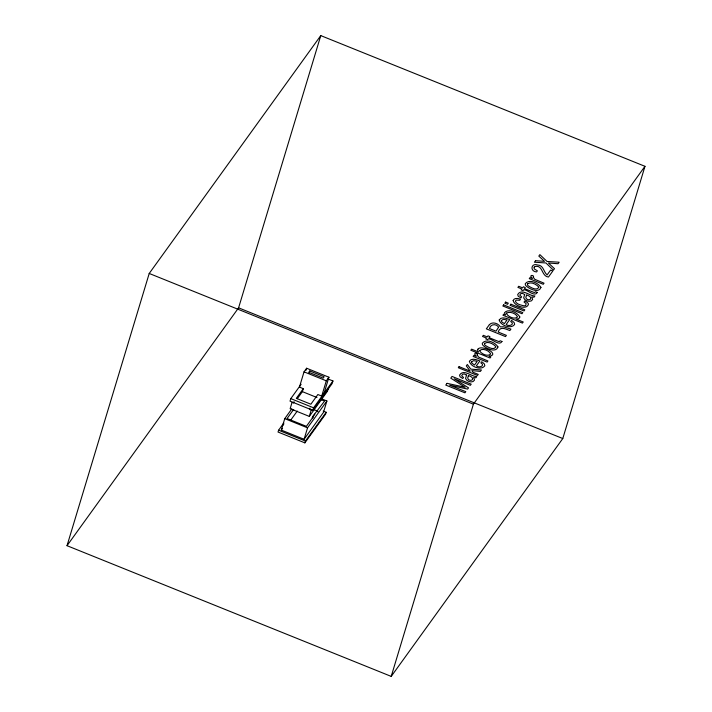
<?xml version="1.0" encoding="UTF-8"?>
<svg xmlns="http://www.w3.org/2000/svg" width="712" height="712" viewBox="0 0 712 712"><rect width="100%" height="100%" fill="white"/><g stroke="black" fill="none" stroke-linecap="round" stroke-linejoin="round"><path stroke-width="1.07" d="M67.026 545.686L149.217 273.461L320.783 35.6L644.974 166.314L562.783 438.539L391.217 676.4L67.026 545.686L238.591 307.833L320.783 35.6M283.768 423.035L278.579 430.226L278.027 432.042L304.878 442.864L325.624 414.108L326.176 412.293L323.186 411.091M321.949 398.996L326.906 400.99L323.453 412.426L304.086 439.277L281.293 430.084L284.747 418.647L291.849 408.804M301.123 384.302L290.799 398.622L290.033 401.15L312.817 410.343L332.184 383.492L332.949 380.965L327.992 378.962M294.038 401.657L293.62 403.028L292.045 402.387L290.149 408.67L309.311 416.395L327.44 391.262L328.383 388.129M303.294 388.663L296.317 398.337L310.877 404.211L317.855 394.528L321.717 396.086L324.316 392.481L328.926 377.227L306.632 368.238L304.033 371.842L299.432 387.106L303.294 388.663L302.395 391.644L297.313 398.684M306.018 370.276L306.632 368.238M309.159 372.981L309.773 370.961L324.156 376.764L323.186 378.108L308.794 372.305L309.773 370.961M310.04 408.11L309.631 409.48L311.206 410.112L309.311 416.395M304.086 439.277L307.54 427.841L326.906 400.99M312.817 410.343L313.583 407.807L332.949 380.965M312.942 417.873L312.337 417.624L312.666 416.538L324.574 401.105L320.507 399.468M304.878 442.864L305.43 441.048L326.176 412.293M317.071 410.423L316.742 411.509L317.347 411.758M321.717 396.086L326.318 380.831L328.926 377.227M391.217 676.4L473.409 404.167L644.974 166.314M282.566 425.74L283.865 423.943M293.335 409.863L287.07 418.549L306.374 426.337L313.271 416.778L312.666 416.538M281.293 430.084L282.584 428.295M290.763 420.071L297.26 411.064M312.337 417.624L314.855 414.135M238.591 307.833L562.783 438.539M149.217 273.461L473.409 404.167M304.033 371.842L326.318 380.831M302.395 391.644L316.956 397.518M290.799 398.622L313.583 407.807M314.01 409.667L318.068 411.313M293.629 410.085L294.207 410.317M284.747 418.647L307.54 427.841M278.579 430.226L305.43 441.048M466.529 375.082L465.559 378.464C466.6 381.659 472.893 383.563 474.548 380.057L473.578 377.547L475.892 377.796L476.782 376.532C471.691 376.951 463.592 368.46 459.56 375.126L460.094 376.826L462.756 378.49L463.503 377.458L461.67 375.749L462.569 374.29L464.251 373.951L466.529 375.082M524.655 294.492L523.694 297.874C524.735 301.06 531.019 302.974 532.674 299.458L531.704 296.957L534.027 297.207L534.908 295.943C529.826 296.361 521.718 287.862 517.686 294.528L518.22 296.237L520.881 297.901L521.629 296.868L519.796 295.151L520.694 293.7L522.386 293.362L524.655 294.492M513.147 300.482C514.046 305.777 526.827 310.628 528.5 304.14A5.233 2.679 16.8 0 0 526.996 302.253L524.824 300.962L524.05 302.039L526.097 303.579L525.803 305.412A3.142 1.611 16.8 0 1 523.809 305.768C520.864 305.065 516.583 304.327 515.354 301.203L516.271 300.072L519.716 300.286L520.49 299.209C518.185 298.346 514.34 297.589 513.147 300.482M469.386 361.331C470.525 366.742 481.374 370.899 484.845 365.754L484.338 363.939L482.416 362.212L481.668 361.794L480.885 362.88C485.691 365.55 478.962 368.496 476.399 365.79L479.879 360.957C476.862 359.765 471.486 357.584 469.386 361.331M499.21 319.982C500.349 325.402 511.198 329.558 514.66 324.414L514.153 322.598L512.24 320.872L511.492 320.445L510.709 321.539C515.515 324.209 508.786 327.146 506.223 324.441L509.703 319.608C506.686 318.424 501.31 316.244 499.21 319.982M471.54 361.901L471.976 363.262L474.557 365.007L477.191 361.34L473.596 360.637L471.54 361.901M501.364 320.56L501.8 321.913L504.372 323.657L507.015 319.991L503.42 319.288L501.364 320.56M479.737 350.544L479.71 350.98C481.561 354.122 487.934 356.997 490.728 353.998C489.313 350.66 482.576 347.723 479.737 350.544M497.982 346.949C495.917 353.125 486.536 348.622 483.181 345.551A6.292 3.222 16.8 0 1 482.371 343.166C486.225 338.325 495.365 342.436 497.982 346.949M540.942 287.381C538.886 293.549 529.497 289.054 526.141 285.975A6.292 3.222 16.8 0 1 525.331 283.599C529.194 278.748 538.325 282.869 540.942 287.381M477.156 354.896L478.562 357.05L487.925 360.966L487.124 362.079L473.151 356.445L473.907 355.386L476.319 356.365L474.699 354.184C474.477 352.12 478.767 353.677 477.156 354.896M533.261 277.102L534.676 279.264L544.03 283.18L543.238 284.284L529.256 278.65L530.013 277.6L532.425 278.57L530.805 276.398C530.591 274.334 534.872 275.882 533.261 277.102M519.84 317.009L518.843 318.638L516.093 319.11L523.231 321.993L522.439 323.097L502.948 315.238L503.722 314.161L505.582 314.909L504.479 312.746C508.181 308.154 517.677 312.461 519.84 317.009M501.978 341.493C499.174 346.441 491.974 338.503 488.343 338.805L487.702 339.695L485.78 338.921L486.429 338.031L482.522 336.456L483.332 335.334L487.239 336.91L487.996 335.859L489.918 336.634L489.153 337.684L498.275 341.36L499.423 341.52L500.118 340.745L501.978 341.493M537.355 292.436C534.552 297.393 527.361 289.455 523.729 289.748L523.08 290.638L521.166 289.864L521.807 288.974L517.909 287.399L518.71 286.277L522.617 287.853L523.373 286.803L525.296 287.577L524.539 288.627L533.662 292.303L534.81 292.472L535.504 291.689L537.355 292.436M468.354 376.185C466.084 378.882 470.116 381.694 472.376 379.79C473.605 377.271 470.018 376.105 468.274 375.482L468.354 376.185M526.488 295.596C524.21 298.292 528.242 301.105 530.511 299.2C531.731 296.682 528.144 295.507 526.408 294.893L526.488 295.596M506.677 313.04L506.446 313.627C508.181 316.742 514.643 319.875 517.535 316.938C516.084 313.431 510.014 311.18 506.677 313.04M498.427 327.493L496.006 331.169L489.456 328.526C490.452 324.022 495.783 323.533 498.302 326.683L498.427 327.493M477.921 349.174L477.654 350.482L478.562 351.968L471.611 349.165L470.828 350.242L490.07 357.994L490.808 356.979L489.019 356.258C500.785 354.629 481.552 344.252 477.921 349.174M484.747 343.3L484.516 343.807A3.489 1.78 16.8 0 0 485.335 345.436C487.987 347.064 493.407 350.589 495.819 347.118L495.792 346.566C493.372 343.905 488.156 340.986 484.747 343.3M534.151 267.16L534.231 268.896L537.373 270.827L536.563 271.957C529.594 271.379 531.116 262.621 537.551 264.989C543.665 265.104 543.478 271.984 547.136 274.903L550.607 270.088L552.832 270.987L548.462 277.039C541.209 276.247 543.096 264.401 534.89 266.573L534.151 267.16M527.717 283.732L527.476 284.239A3.489 1.78 16.8 0 0 528.295 285.868C530.956 287.497 536.376 291.021 538.779 287.55L538.753 286.998C536.341 284.337 531.125 281.418 527.717 283.732M447.038 383.341L445.774 385.094L464.954 392.819L465.79 391.653L449.601 385.165L467.642 389.09L468.523 387.871L454.212 378.775L470.365 385.317L471.202 384.151L452.031 376.425L450.776 378.161L465.123 387.275L447.038 383.341M459.08 366.653L458.306 367.721L477.485 375.447L478.25 374.387L472.999 372.269L471.869 370.614L480.404 371.397L481.428 369.982L470.757 369.119L467.339 364.491L466.324 365.906L470.214 371.139L459.08 366.653M489.358 324.672L486.341 328.855L505.511 336.589L506.401 335.361L498.178 332.041C500.02 325.704 505.858 329.149 509.845 330.573L510.931 329.077L503.242 326.763L500.34 326.897C498.525 323.346 492.25 321.29 489.358 324.672M503.633 304.878L502.832 305.991L522.003 313.725L522.804 312.613L503.633 304.878M505.645 302.093L504.826 303.223L507.496 304.291L508.306 303.17L505.645 302.093M535.504 260.69L534.401 262.221L545.935 262.959L553.429 270.16L554.488 268.682L548.418 262.995L558.057 263.734L559.151 262.221L547.03 261.438L539.874 254.638L538.824 256.098L544.502 261.34L535.504 260.69M510.904 304.211L510.086 305.341L524.005 310.948L524.815 309.827L510.904 304.211"/></g></svg>
